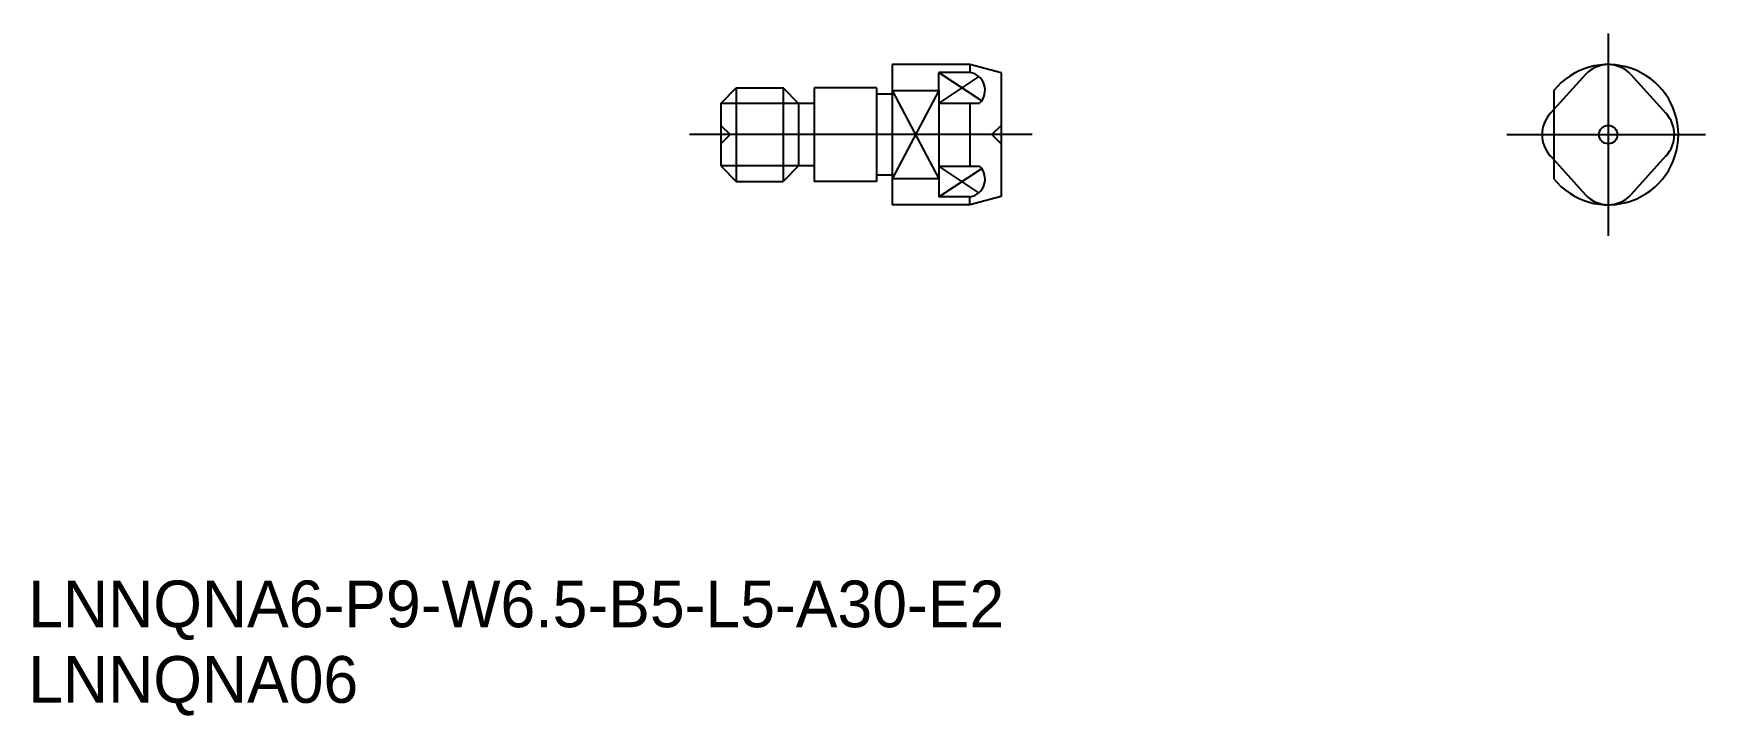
# Model space of a CAD drawing. Extents: x 37 to 144, y 105 to 149.
import ezdxf

# ---------------------------------------------------------------- set-up
doc = ezdxf.new("R2010")
doc.units = 0
doc.linetypes.add('CENTER', pattern=[50.8, 31.75, -6.35, 6.35, -6.35])
doc.linetypes.add('DASHED', pattern=[19.05, 12.7, -6.35])
doc.layers.get('0').update_dxf_attribs({"linetype": 'CONTINUOUS'})
doc.layers.add('CENTER', color=1, linetype='CENTER')

# ---------------------------------------------------------------- blocks, each defined once
blk = doc.blocks.new('*U2')
at = {"color": 7, "linetype": 'CONTINUOUS'}
blk.add_text('LNNQNA06', height=3, dxfattribs=at).set_placement((36.75, 105.65))
blk = doc.blocks.new('*U3')
at = {"color": 7, "linetype": 'CONTINUOUS'}
blk.add_text('LNNQNA6-P9-W6.5-B5-L5-A30-E2', height=3, dxfattribs=at).set_placement((36.75, 110.5))

msp = doc.modelspace()

# ---------------------------------------------------------------- linework, layer by layer
at = {"linetype": 'CONTINUOUS'}
for p, q in [((97.2, 146.63), (92.2, 146.63)), ((92.2, 146.63), (92.2, 137.63)), ((99.2, 146.09), (97.2, 146.63)), ((99.2, 146.09), (99.2, 138.17)), ((81.2, 144.13), (82.2, 145.13)), ((82.2, 145.13), (82.2, 139.13)), ((82.2, 145.13), (85.2, 145.13)), ((86.2, 144.13), (85.2, 145.13)), ((85.2, 145.13), (85.2, 139.13)), ((91.2, 145.13), (87.2, 145.13)), ((87.2, 145.13), (87.2, 139.13)), ((91.2, 145.13), (91.2, 139.13)), ((92.2, 144.96), (95.2, 144.96)), ((95.2, 144.96), (95.2, 139.3)), ((81.2, 144.13), (81.2, 140.13)), ((87.2, 144.13), (86.2, 144.13)), ((86.2, 144.13), (86.2, 140.13)), ((92.2, 144.73), (91.2, 144.73)), ((81.2, 140.13), (82.2, 139.13)), ((86.2, 140.13), (85.2, 139.13)), ((87.2, 140.13), (86.2, 140.13)), ((82.2, 139.13), (85.2, 139.13)), ((82.2, 139.13), (85.2, 139.13)), ((91.2, 139.13), (87.2, 139.13)), ((92.2, 139.53), (91.2, 139.53)), ((95.2, 139.3), (92.2, 139.3)), ((97.2, 137.63), (92.2, 137.63)), ((99.2, 138.17), (97.2, 137.63))]:
    msp.add_line(p, q, dxfattribs=at)
at = {"color": 3, "linetype": 'CONTINUOUS'}
for p, q in [((97.2, 146.13), (95.2, 146.13)), ((95.2, 144.96), (95.2, 146.13)), ((95.2, 146.13), (97.95, 144.31)), ((97.2, 146.63), (97.2, 146.13)), ((92.2, 144.96), (95.2, 139.3)), ((95.2, 144.96), (92.2, 139.3)), ((97.77, 145.86), (95.2, 144.16)), ((86.2, 144.13), (81.2, 144.13)), ((95.2, 144.16), (97.82, 144.16)), ((97.2, 144.16), (97.2, 140.1)), ((86.2, 140.13), (81.2, 140.13)), ((95.2, 140.1), (97.82, 140.1)), ((97.77, 138.4), (95.2, 140.1)), ((95.2, 138.13), (97.95, 139.95)), ((95.2, 139.3), (95.2, 138.13)), ((97.2, 138.13), (95.2, 138.13)), ((97.2, 137.63), (97.2, 138.13))]:
    msp.add_line(p, q, dxfattribs=at)
at = {"color": 7, "linetype": 'CONTINUOUS'}
for p, q in [((136.71, 146), (134.46, 143.5)), ((139.62, 146), (141.87, 143.5)), ((134.67, 144.96), (134.67, 143.73)), ((134.46, 140.76), (136.71, 138.26)), ((141.87, 140.76), (139.62, 138.26)), ((134.67, 140.53), (134.67, 139.3))]:
    msp.add_line(p, q, dxfattribs=at)
at = {"color": 3, "linetype": 'DASHED'}
for p, q in [((134.67, 143.73), (134.67, 140.53)), ((81.2, 142.72), (81.8, 142.13)), ((81.8, 142.13), (81.2, 141.54)), ((99.2, 142.72), (98.61, 142.13)), ((98.61, 142.13), (99.2, 141.54))]:
    msp.add_line(p, q, dxfattribs=at)
at = {"color": 7, "linetype": 'CONTINUOUS'}
msp.add_circle((138.17, 142.13), 0.59, dxfattribs=at)
at = {"color": 3, "linetype": 'CONTINUOUS'}
for centre, start, end in [((97.02, 144.99), 314.3262, 80.6289), ((97.02, 139.27), 279.3711, 45.6738)]:
    msp.add_arc(centre, 1.15, start, end, dxfattribs=at)
at = {"color": 7, "linetype": 'CONTINUOUS'}
for centre, radius, start, end in [((138.17, 142.13), 4.5, 218.9424, 141.0576), ((138.17, 144.63), 2, 43.3634, 136.6366), ((135.92, 142.13), 2, 136.6366, 223.3634), ((140.42, 142.13), 2, 316.6366, 43.3634), ((138.17, 139.63), 2, 223.3634, 316.6366)]:
    msp.add_arc(centre, radius, start, end, dxfattribs=at)
at = {"layer": 'CENTER', "color": 1, "linetype": 'CENTER'}
for p, q in [((138.17, 148.63), (138.17, 135.63)), ((101.2, 142.13), (79.2, 142.13)), ((131.67, 142.13), (144.42, 142.13))]:
    msp.add_line(p, q, dxfattribs=at)

# ---------------------------------------------------------------- block references
at = {"color": 7, "linetype": 'CONTINUOUS'}
for name in ['*U3', '*U2']:
    msp.add_blockref(name, (0, 0), dxfattribs=at)

doc.saveas('drawing.dxf')
